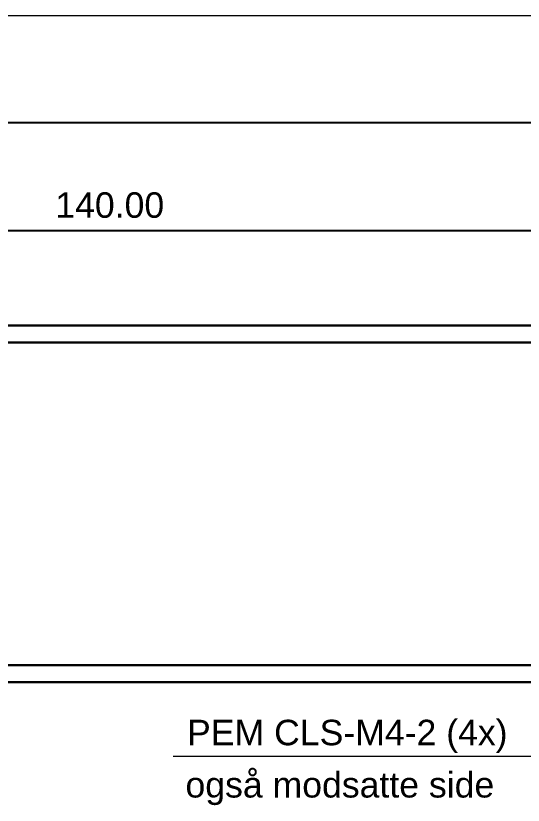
# Model space of a CAD drawing. Extents: x 20 to 965, y 10 to 705.
# Drawn here: x 418 to 477.7, y 612.1 to 705 of the extents above; entities that cross this region are included whole.
import ezdxf
from ezdxf.enums import TextEntityAlignment as Align

# ---------------------------------------------------------------- set-up
doc = ezdxf.new("R2010")
doc.units = 0
doc.header["$MEASUREMENT"] = 0
doc.layers.get('0').update_dxf_attribs({"linetype": 'CONTINUOUS'})
doc.layers.get('DEFPOINTS').update_dxf_attribs({"linetype": 'CONTINUOUS'})
for name, color, linetype, lineweight in [('DIM', 1, 'CONTINUOUS', 13), ('EMNE', 3, 'CONTINUOUS', 30), ('HOVED', 7, 'CONTINUOUS', 20)]:
    doc.layers.add(name, color=color, linetype=linetype, lineweight=lineweight)
doc.styles.get("Standard").update_dxf_attribs({"font": ''})
doc.styles.get('Standard').set_extended_font_data('Arial')
doc.dimstyles.get("Standard").update_dxf_attribs({"dimtxt": 0.18, "dimasz": 0.18, "dimexe": 0.18, "dimexo": 0.0625, "dimgap": 0.09, "dimtad": 0, "dimtih": 1, "dimtoh": 1, "dimdec": 4, "dimzin": 0, "dimdsep": 46, "dimtxsty": 'Standard', "dimcen": 0.09, "dimadec": 0, "dimazin": 0, "dimtfac": 1, "dimtdec": 4, "dimtofl": 0, "dimtmove": 0, "dimatfit": 3, "dimfxl": 0, "dimtolj": 1, "dimtzin": 0, "dimarcsym": 0})

# ---------------------------------------------------------------- blocks, each defined once
blk = doc.blocks.new('*D50')
at = {"color": 0, "linetype": 'ByBlock'}
for p, q in [((355.074, 669.527), (355.074, 680.716)), ((495.074, 669.527), (495.074, 680.716)), ((358.574, 679.716), (491.574, 679.716))]:
    blk.add_line(p, q, dxfattribs=at)
for points in [[(358.574, 680.299), (358.574, 679.133), (355.074, 679.716)], [(491.574, 680.299), (491.574, 679.133), (495.074, 679.716)]]:
    blk.add_solid(points, dxfattribs=at)
at = {"layer": 'DEFPOINTS', "color": 0, "linetype": 'ByBlock'}
for p in [(495.074, 679.716), (355.074, 668.527), (495.074, 668.527)]:
    blk.add_point(p, dxfattribs=at)
at = {"color": 0, "linetype": 'ByBlock'}
blk.add_text('140.00', height=3, dxfattribs=at).set_placement((425.074, 682.716), align=Align.MIDDLE_CENTER)
blk = doc.blocks.new('*D51')
at = {"color": 0, "linetype": 'ByBlock'}
for p, q in [((355.074, 669.527), (355.074, 693.433)), ((771.074, 669.527), (771.074, 693.433)), ((358.574, 692.433), (767.574, 692.433))]:
    blk.add_line(p, q, dxfattribs=at)
for points in [[(358.574, 693.016), (358.574, 691.849), (355.074, 692.433)], [(767.574, 693.016), (767.574, 691.849), (771.074, 692.433)]]:
    blk.add_solid(points, dxfattribs=at)
at = {"layer": 'DEFPOINTS', "color": 0, "linetype": 'ByBlock'}
for p in [(771.074, 692.433), (355.074, 668.527), (771.074, 668.527)]:
    blk.add_point(p, dxfattribs=at)
at = {"color": 0, "linetype": 'ByBlock'}
blk.add_text('416.00', height=3, dxfattribs=at).set_placement((563.074, 695.433), align=Align.MIDDLE_CENTER)

msp = doc.modelspace()

# ---------------------------------------------------------------- linework, layer by layer
at = {"layer": 'DIM'}
msp.add_line((531.1577, 617.77671), (436.5377, 617.77671), dxfattribs=at)
at = {"layer": 'EMNE'}
for p, q in [((819.07412, 668.52671), (359.07412, 668.52671)), ((817.07412, 666.52671), (359.07412, 666.52671)), ((817.07412, 628.52671), (359.07412, 628.52671)), ((819.07412, 626.52671), (359.07412, 626.52671))]:
    msp.add_line(p, q, dxfattribs=at)
at = {"layer": 'HOVED'}
msp.add_line((965, 705), (20, 705), dxfattribs=at)

# ---------------------------------------------------------------- texts
at = {"layer": 'DIM'}
for s, p in [('PEM CLS-M4-2 (4x)', (438.17206, 619.11138)), ('også modsatte side', (437.9877, 612.95671))]:
    msp.add_text(s, height=3, dxfattribs=at).set_placement(p)

# ---------------------------------------------------------------- dimensions: what is measured, and where the dimension line sits
for base, p2, picture, middle in [((775.07412, 692.43277), (775.07412, 668.52671), '*D51', (567.07412, 695.43277)), ((499.07412, 679.71589), (499.07412, 668.52671), '*D50', (429.07412, 682.71589))]:
    dim = msp.add_linear_dim(base=base, p1=(359.07412, 668.52671), p2=p2, dimstyle='Standard', dxfattribs=at)
    dim.commit()
    dim.dimension.update_dxf_attribs({"geometry": picture, "text_midpoint": middle, "insert": (4, 0)})

doc.saveas('drawing.dxf')
